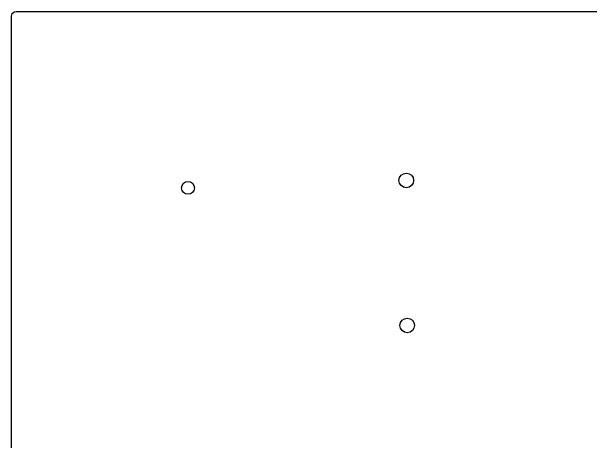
# Model space of a CAD drawing. Extents: x 0.1 to 2.08, y 0.21 to 1.79.
# Drawn here: x 0.102 to 0.724, y 1.327 to 1.79 of the extents above; entities that cross this region are included whole.
import ezdxf

# ---------------------------------------------------------------- set-up
doc = ezdxf.new("R2010")
doc.units = 0
doc.header["$MEASUREMENT"] = 0
doc.layers.add('BLACK', color=7, linetype='CONTINUOUS')

msp = doc.modelspace()

# ---------------------------------------------------------------- linework, layer by layer
at = {"layer": 'BLACK', "linetype": 'CONTINUOUS'}
for p, q in [((0.101752, 1.7847), (0.102527, 1.78734)), ((0.102527, 1.78734), (0.104606, 1.78915)), ((0.104606, 1.78915), (0.106634, 1.78959)), ((0.106634, 1.78959), (2.07604, 1.78959)), ((0.101752, 1.30054), (0.101752, 1.7847))]:
    msp.add_line(p, q, dxfattribs=at)
at = {"layer": 'BLACK'}
for centre, radius in [((0.526, 1.608), 0.007874), ((0.291339, 1.6), 0.00689), ((0.527, 1.452), 0.007874)]:
    msp.add_circle(centre, radius, dxfattribs=at)

doc.saveas('drawing.dxf')
